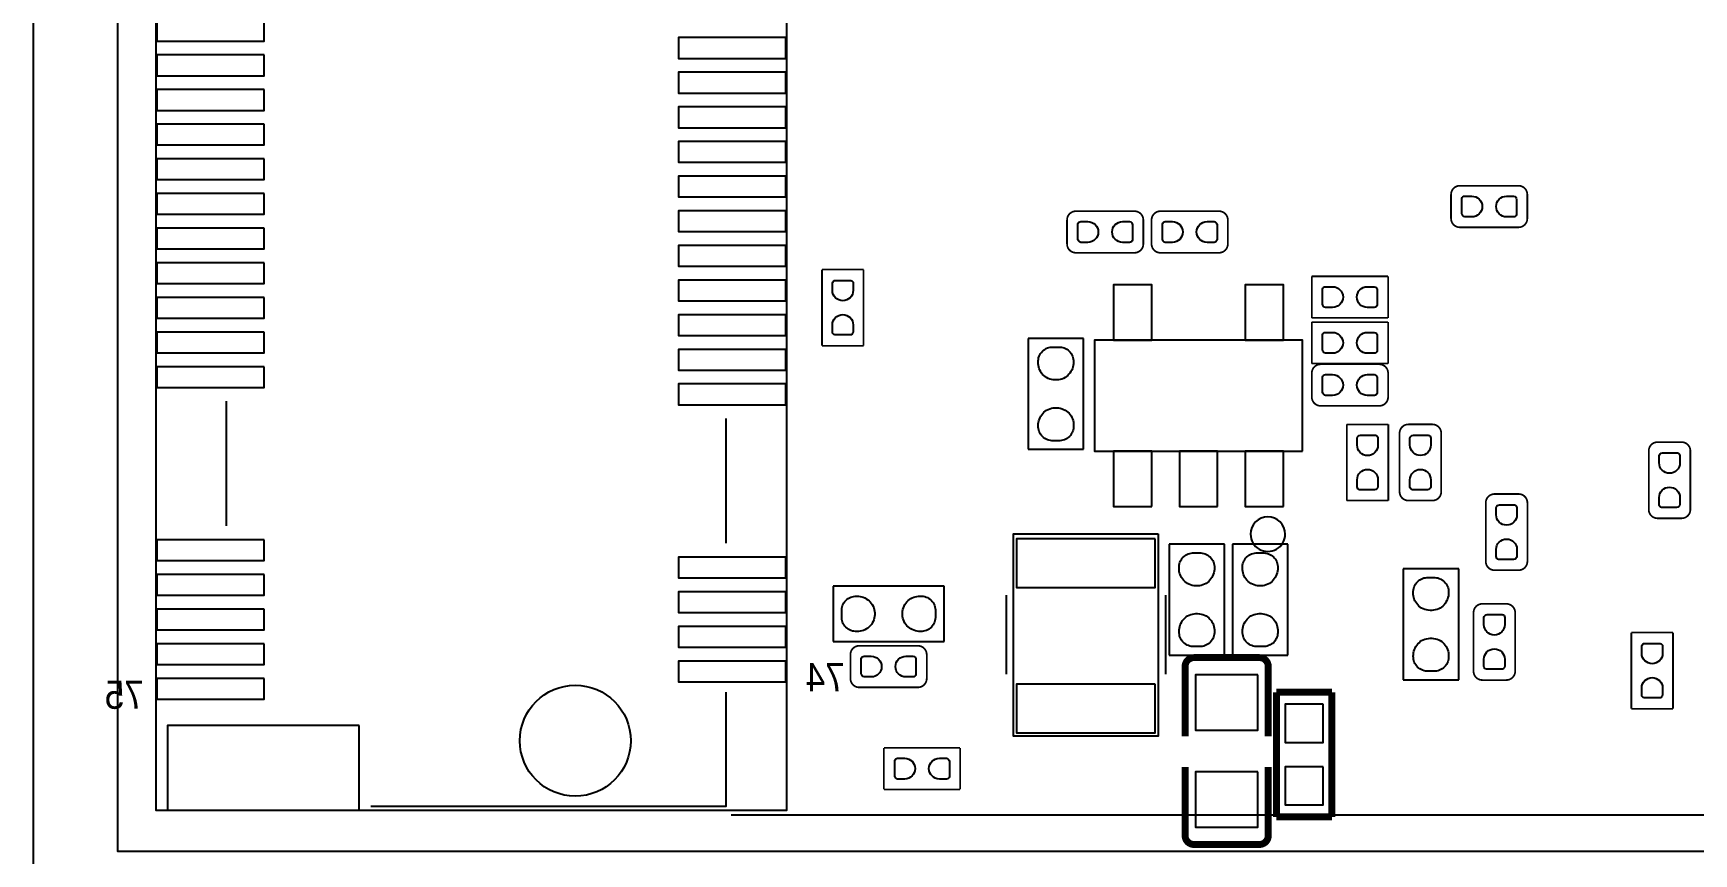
# Model space of a CAD drawing. Extents: x -10 to 106, y -8 to 52.
# Drawn here: x 3.36 to 27.31, y 22.44 to 34.29 of the extents above; entities that cross this region are included whole.
import ezdxf
from ezdxf.enums import TextEntityAlignment as Align

# ---------------------------------------------------------------- set-up
doc = ezdxf.new("R2010")
doc.units = 0
for name, color, linetype in [('BG_OUTLINE', 1, 'CONTINUOUS'), ('PG_ASSEMBLY_BOTTOM', 12, 'CONTINUOUS'), ('PG_SILKSCREEN_BOTTOM', 7, 'CONTINUOUS'), ('PIN_BOTTOM', 240, 'CONTINUOUS')]:
    doc.layers.add(name, color=color, linetype=linetype)

msp = doc.modelspace()

# ---------------------------------------------------------------- linework, layer by layer
at = {"layer": 'BG_OUTLINE'}
msp.add_lwpolyline([(55.892979, 51.799693), (5.391302, 51.799693, 0.414215), (3.359302, 49.767693), (3.359302, 10.492003)], format="xyb", dxfattribs=at)
msp.add_lwpolyline([(55.892979, 51.799693), (5.391302, 51.799693, 0.414215), (3.359302, 49.767693), (3.359302, 10.492003, 0.414203), (4.121302, 9.730003), (4.627194, 9.730003), (4.627194, 3.823513), (4.121302, 3.823513, 0.414217), (3.359302, 3.061513), (3.359302, -2.168296, 0.414215), (5.391302, -4.200296), (90.324483, -4.200296, 0.414215), (92.356483, -2.168296), (92.356483, 49.767693, 0.414215), (90.324483, 51.799693)], format="xyb", close=True, dxfattribs=at)
at = {"layer": 'PG_ASSEMBLY_BOTTOM'}
for points in [[(5.930468, 23.075595), (14.229182, 23.075595), (14.229182, 45.075602), (5.129378, 45.075602), (5.129378, 23.075595), (5.930468, 23.075595)], [(18.510199, 29.8831), (17.710201, 29.8831)], [(17.710201, 29.8831), (17.710201, 28.2829)], [(18.510199, 28.2829), (18.510199, 29.8831)], [(17.710201, 28.2829), (18.510199, 28.2829)], [(20.542199, 26.9113), (19.742201, 26.9113)], [(19.742201, 26.9113), (19.742201, 25.3111)], [(20.542199, 25.3111), (20.542199, 26.9113)], [(21.456599, 26.9113), (20.656601, 26.9113)], [(20.656601, 26.9113), (20.656601, 25.3111)], [(21.456599, 25.3111), (21.456599, 26.9113)], [(23.920399, 26.5557), (23.120401, 26.5557)], [(23.120401, 26.5557), (23.120401, 24.9555)], [(23.920399, 24.9555), (23.920399, 26.5557)], [(14.8971, 26.307999), (14.8971, 25.508001)], [(16.4973, 26.307999), (14.8971, 26.307999)], [(16.4973, 25.508001), (16.4973, 26.307999)], [(14.8971, 25.508001), (16.4973, 25.508001)], [(19.742201, 25.3111), (20.542199, 25.3111)], [(20.656601, 25.3111), (21.456599, 25.3111)], [(23.120401, 24.9555), (23.920399, 24.9555)]]:
    msp.add_lwpolyline(points, dxfattribs=at)
msp.add_lwpolyline([(13.428574, 45.150507), (89.57879, 45.150507), (89.57879, 36.825707), (89.578586, 36.825707, 1.000018), (89.578586, 31.32549), (89.57879, 31.32549), (89.57879, 23.000691), (13.428574, 23.000691)], format="xyb", dxfattribs=at)
for points, const_width in [([(23.937112, 32.087388, 0.414135), (23.810112, 31.960388)], 0.0254), ([(24.910212, 31.960388, 0.414175), (24.783212, 32.087388)], 0.0254), ([(18.398363, 31.719901, 0.414135), (18.271363, 31.592901)], 0.0254), ([(19.371462, 31.592901, 0.414175), (19.244462, 31.719901)], 0.0254), ([(19.617512, 31.719901, 0.414253), (19.490512, 31.592901)], 0.0254), ([(20.590612, 31.592901, 0.414214), (20.463612, 31.719901)], 0.0254), ([(23.810112, 31.614186, 0.414214), (23.937112, 31.487186)], 0.0254), ([(24.783212, 31.487186, 0.414253), (24.910212, 31.614186)], 0.0254), ([(18.271363, 31.246699, 0.414214), (18.398363, 31.119699)], 0.0254), ([(19.244462, 31.119699, 0.414253), (19.371462, 31.246699)], 0.0254), ([(19.490512, 31.246699, 0.414175), (19.617512, 31.119699)], 0.0254), ([(20.463612, 31.119699, 0.414135), (20.590612, 31.246699)], 0.0254), ([(21.928938, 29.510101, 0.414135), (21.801938, 29.383101)], 0.0254), ([(22.902037, 29.383101, 0.414175), (22.775037, 29.510101)], 0.0254), ([(21.801938, 29.036899, 0.414214), (21.928938, 28.909899)], 0.0254), ([(22.775037, 28.909899, 0.414253), (22.902037, 29.036899)], 0.0254), ([(23.194899, 28.642462, 0.414175), (23.067899, 28.515462)], 0.0254), ([(23.668101, 28.515462, 0.414253), (23.541101, 28.642462)], 0.0254), ([(26.788897, 28.386507, 0.414175), (26.661897, 28.259507)], 0.0254), ([(27.262099, 28.259507, 0.414253), (27.135099, 28.386507)], 0.0254), ([(23.067899, 27.669363, 0.414135), (23.194899, 27.542363)], 0.0254), ([(23.541101, 27.542363, 0.414214), (23.668101, 27.669363)], 0.0254), ([(24.438102, 27.637308, 0.414175), (24.311102, 27.510308)], 0.0254), ([(24.911304, 27.510308, 0.414253), (24.784304, 27.637308)], 0.0254), ([(26.661897, 27.413407, 0.414135), (26.788897, 27.286407)], 0.0254), ([(27.135099, 27.286407, 0.414214), (27.262099, 27.413407)], 0.0254), ([(24.311102, 26.664209, 0.414135), (24.438102, 26.537209)], 0.0254), ([(24.784304, 26.537209, 0.414214), (24.911304, 26.664209)], 0.0254), ([(24.261699, 26.051662, 0.414175), (24.134699, 25.924662)], 0.0254), ([(24.734901, 25.924662, 0.414253), (24.607901, 26.051662)], 0.0254), ([(15.274163, 25.446101, 0.414253), (15.147163, 25.319101)], 0.0254), ([(16.247262, 25.319101, 0.414214), (16.120262, 25.446101)], 0.0254), ([(20.101611, 25.275489, 0.414448), (19.974611, 25.148489)], 0.1), ([(21.173389, 25.148489, 0.414448), (21.046389, 25.275489)], 0.1), ([(15.147163, 24.972899, 0.414175), (15.274163, 24.845899)], 0.0254), ([(16.120262, 24.845899, 0.414135), (16.247262, 24.972899)], 0.0254), ([(24.134699, 25.078563, 0.414135), (24.261699, 24.951563)], 0.0254), ([(24.607901, 24.951563, 0.414214), (24.734901, 25.078563)], 0.0254), ([(19.974611, 22.705111, 0.414448), (20.101611, 22.578111)], 0.1), ([(21.046389, 22.578111, 0.414448), (21.173389, 22.705111)], 0.1)]:
    msp.add_lwpolyline(points, format="xyb", dxfattribs=dict(at, const_width=const_width))
for points, const_width in [([(24.783212, 32.087388), (23.937112, 32.087388)], 0.0254), ([(23.810112, 31.960388), (23.810112, 31.614186)], 0.0254), ([(24.910212, 31.614186), (24.910212, 31.960388)], 0.0254), ([(19.244462, 31.719901), (18.398363, 31.719901)], 0.0254), ([(20.463612, 31.719901), (19.617512, 31.719901)], 0.0254), ([(18.271363, 31.592901), (18.271363, 31.246699)], 0.0254), ([(19.371462, 31.246699), (19.371462, 31.592901)], 0.0254), ([(19.490512, 31.592901), (19.490512, 31.246699)], 0.0254), ([(20.590612, 31.246699), (20.590612, 31.592901)], 0.0254), ([(23.937112, 31.487186), (24.783212, 31.487186)], 0.0254), ([(18.398363, 31.119699), (19.244462, 31.119699)], 0.0254), ([(19.617512, 31.119699), (20.463612, 31.119699)], 0.0254), ([(15.336799, 30.87751), (14.736801, 30.87751)], 0.0254), ([(14.736801, 30.87751), (14.736801, 29.77769)], 0.0254), ([(15.336799, 29.77769), (15.336799, 30.87751)], 0.0254), ([(22.90191, 30.779999), (21.80209, 30.779999)], 0.0254), ([(21.80209, 30.779999), (21.80209, 30.180001)], 0.0254), ([(22.90191, 30.180001), (22.90191, 30.779999)], 0.0254), ([(21.80209, 30.180001), (22.90191, 30.180001)], 0.0254), ([(22.90191, 30.119599), (21.80209, 30.119599)], 0.0254), ([(21.80209, 30.119599), (21.80209, 29.519601)], 0.0254), ([(22.90191, 29.519601), (22.90191, 30.119599)], 0.0254), ([(14.736801, 29.77769), (15.336799, 29.77769)], 0.0254), ([(21.80209, 29.519601), (22.90191, 29.519601)], 0.0254), ([(22.775037, 29.510101), (21.928938, 29.510101)], 0.0254), ([(21.801938, 29.383101), (21.801938, 29.036899)], 0.0254), ([(22.902037, 29.036899), (22.902037, 29.383101)], 0.0254), ([(21.928938, 28.909899), (22.775037, 28.909899)], 0.0254), ([(22.905999, 28.64231), (22.306001, 28.64231)], 0.0254), ([(22.306001, 28.64231), (22.306001, 27.54249)], 0.0254), ([(22.905999, 27.54249), (22.905999, 28.64231)], 0.0254), ([(23.067899, 28.515462), (23.067899, 27.669363)], 0.0254), ([(23.541101, 28.642462), (23.194899, 28.642462)], 0.0254), ([(23.668101, 27.669363), (23.668101, 28.515462)], 0.0254), ([(26.661897, 28.259507), (26.661897, 27.413407)], 0.0254), ([(27.135099, 28.386507), (26.788897, 28.386507)], 0.0254), ([(27.262099, 27.413407), (27.262099, 28.259507)], 0.0254), ([(22.306001, 27.54249), (22.905999, 27.54249)], 0.0254), ([(23.194899, 27.542363), (23.541101, 27.542363)], 0.0254), ([(24.784304, 27.637308), (24.438102, 27.637308)], 0.0254), ([(24.311102, 27.510308), (24.311102, 26.664209)], 0.0254), ([(24.911304, 26.664209), (24.911304, 27.510308)], 0.0254), ([(26.788897, 27.286407), (27.135099, 27.286407)], 0.0254), ([(24.438102, 26.537209), (24.784304, 26.537209)], 0.0254), ([(24.134699, 25.924662), (24.134699, 25.078563)], 0.0254), ([(24.607901, 26.051662), (24.261699, 26.051662)], 0.0254), ([(24.734901, 25.078563), (24.734901, 25.924662)], 0.0254), ([(27.011097, 25.637312), (26.411098, 25.637312)], 0.0254), ([(26.411098, 25.637312), (26.411098, 24.537492)], 0.0254), ([(27.011097, 24.537492), (27.011097, 25.637312)], 0.0254), ([(16.120262, 25.446101), (15.274163, 25.446101)], 0.0254), ([(15.147163, 25.319101), (15.147163, 24.972899)], 0.0254), ([(16.247262, 24.972899), (16.247262, 25.319101)], 0.0254), ([(19.974611, 25.148489), (19.974611, 24.139093)], 0.1), ([(21.046389, 25.275489), (20.101611, 25.275489)], 0.1), ([(21.173389, 25.148489), (21.173389, 24.139093)], 0.1), ([(24.261699, 24.951563), (24.607901, 24.951563)], 0.0254), ([(15.274163, 24.845899), (16.120262, 24.845899)], 0.0254), ([(21.291601, 24.775897), (22.091599, 24.775897)], 0.1), ([(21.291601, 24.775897), (21.291601, 22.976103)], 0.1), ([(22.091599, 22.976103), (22.091599, 24.775897)], 0.1), ([(26.411098, 24.537492), (27.011097, 24.537492)], 0.0254), ([(16.72971, 23.972799), (15.62989, 23.972799)], 0.0254), ([(15.62989, 23.972799), (15.62989, 23.372801)], 0.0254), ([(16.72971, 23.372801), (16.72971, 23.972799)], 0.0254), ([(19.974611, 22.705111), (19.974611, 23.697692)], 0.1), ([(21.173389, 22.705111), (21.173389, 23.697692)], 0.1), ([(15.62989, 23.372801), (16.72971, 23.372801)], 0.0254), ([(21.291601, 22.976103), (22.091599, 22.976103)], 0.1), ([(20.101611, 22.578111), (21.046389, 22.578111)], 0.1)]:
    msp.add_lwpolyline(points, dxfattribs=dict(at, const_width=const_width))
msp.add_lwpolyline([(19.5834, 27.0637), (19.5834, 24.1427), (17.5006, 24.1427), (17.5006, 27.0637)], close=True, dxfattribs=at)
at = {"layer": 'PG_SILKSCREEN_BOTTOM'}
for points in [[(39.428674, 22.475596), (4.57929, 22.475596), (4.57929, 45.675601)], [(21.667699, 28.2575), (21.667699, 29.8577), (18.667501, 29.8577), (18.667501, 28.2575), (21.667699, 28.2575)], [(6.14868, 27.175587), (6.14868, 28.975609)], [(13.348691, 28.725597), (13.348691, 26.9256)], [(17.39199, 26.175005), (17.39199, 25.034189)], [(19.69201, 26.175005), (19.69201, 25.034189)], [(13.348691, 24.775592), (13.348691, 23.125608), (8.22927, 23.125608)]]:
    msp.add_lwpolyline(points, dxfattribs=at)
msp.add_lwpolyline([(21.417483, 27.057604, 0.999984), (20.917713, 27.057604, 1.000016), (21.417483, 27.057604)], format="xyb", dxfattribs=at)
at = {"layer": 'PIN_BOTTOM'}
for points in [[(6.691782, 34.475509), (5.141773, 34.475509), (5.141773, 34.175509), (6.691782, 34.175509)], [(14.216786, 34.225598), (12.666777, 34.225598), (12.666777, 33.925599), (14.216786, 33.925599)], [(6.691782, 33.975688), (5.141773, 33.975688), (5.141773, 33.675688), (6.691782, 33.675688)], [(14.216786, 33.725498), (12.666777, 33.725498), (12.666777, 33.425498), (14.216786, 33.425498)], [(6.691782, 33.475511), (5.141773, 33.475511), (5.141773, 33.175511), (6.691782, 33.175511)], [(14.216786, 33.2256), (12.666777, 33.2256), (12.666777, 32.925601), (14.216786, 32.925601)], [(6.691782, 32.97569), (5.141773, 32.97569), (5.141773, 32.67569), (6.691782, 32.67569)], [(14.216786, 32.7255), (12.666777, 32.7255), (12.666777, 32.4255), (14.216786, 32.4255)], [(6.691782, 32.475488), (5.141773, 32.475488), (5.141773, 32.175488), (6.691782, 32.175488)], [(14.216786, 32.225602), (12.666777, 32.225602), (12.666777, 31.925603), (14.216786, 31.925603)], [(6.691782, 31.975692), (5.141773, 31.975692), (5.141773, 31.675692), (6.691782, 31.675692)], [(14.216786, 31.725502), (12.666777, 31.725502), (12.666777, 31.425502), (14.216786, 31.425502)], [(6.691782, 31.47549), (5.141773, 31.47549), (5.141773, 31.17549), (6.691782, 31.17549)], [(14.216786, 31.225604), (12.666777, 31.225604), (12.666777, 30.925605), (14.216786, 30.925605)], [(6.691782, 30.975694), (5.141773, 30.975694), (5.141773, 30.675694), (6.691782, 30.675694)], [(14.216786, 30.725504), (12.666777, 30.725504), (12.666777, 30.425504), (14.216786, 30.425504)], [(6.691782, 30.475491), (5.141773, 30.475491), (5.141773, 30.175492), (6.691782, 30.175492)], [(19.492544, 29.857446), (19.492544, 30.657546), (18.942634, 30.657546), (18.942634, 29.857446)], [(21.392566, 29.857446), (21.392566, 30.657546), (20.842656, 30.657546), (20.842656, 29.857446)], [(14.216786, 30.225606), (12.666777, 30.225606), (12.666777, 29.925607), (14.216786, 29.925607)], [(6.691782, 29.975696), (5.141773, 29.975696), (5.141773, 29.675696), (6.691782, 29.675696)], [(14.216786, 29.725506), (12.666777, 29.725506), (12.666777, 29.425506), (14.216786, 29.425506)], [(18.363895, 29.565549), (18.365191, 29.541445), (18.363895, 29.517543), (18.360898, 29.493743), (18.355589, 29.470045), (18.347893, 29.447261), (18.338495, 29.425138), (18.327091, 29.404056), (18.313908, 29.383939), (18.298693, 29.365143), (18.282209, 29.347643), (18.263895, 29.331945), (18.244312, 29.31795), (18.221503, 29.306545), (18.197601, 29.297351), (18.172913, 29.290543), (18.147792, 29.285641), (18.122392, 29.283457), (18.096992, 29.283457), (18.071592, 29.285641), (18.046395, 29.290543), (18.021808, 29.297351), (17.997907, 29.306545), (17.975097, 29.31795), (17.955311, 29.331437), (17.936693, 29.346652), (17.9197, 29.363645), (17.904511, 29.382441), (17.890998, 29.402253), (17.879593, 29.423639), (17.870195, 29.445737), (17.863109, 29.468547), (17.858207, 29.492143), (17.855692, 29.516045), (17.855413, 29.540149), (17.855209, 29.562044), (17.857495, 29.583659), (17.861788, 29.604945), (17.868392, 29.625544), (17.877307, 29.645661), (17.888001, 29.664457), (17.900701, 29.681957), (17.915103, 29.698163), (17.931409, 29.712945), (17.94891, 29.725645), (17.967706, 29.736542), (17.987493, 29.745457), (18.008295, 29.752239), (18.029707, 29.756659), (18.051297, 29.758843), (18.167909, 29.758843), (18.189194, 29.756862), (18.210301, 29.752239), (18.230799, 29.745661), (18.250408, 29.73705), (18.269204, 29.726357), (18.286705, 29.713961), (18.302707, 29.699737), (18.31721, 29.683761), (18.32991, 29.666438), (18.340807, 29.647845), (18.350001, 29.628338), (18.356809, 29.608043), (18.361406, 29.586961)], [(6.691782, 29.475494), (5.141773, 29.475494), (5.141773, 29.175494), (6.691782, 29.175494)], [(14.216786, 29.225608), (12.666777, 29.225608), (12.666777, 28.925609), (14.216786, 28.925609)], [(17.856505, 28.600451), (17.855209, 28.624555), (17.856505, 28.648457), (17.859502, 28.672257), (17.864811, 28.695955), (17.872507, 28.718739), (17.881905, 28.740862), (17.893309, 28.761944), (17.906492, 28.782061), (17.921707, 28.800857), (17.938191, 28.818357), (17.956505, 28.834055), (17.976088, 28.84805), (17.998897, 28.859455), (18.022799, 28.868649), (18.047487, 28.875457), (18.072608, 28.880359), (18.098008, 28.882543), (18.123408, 28.882543), (18.148808, 28.880359), (18.174005, 28.875457), (18.198592, 28.868649), (18.222493, 28.859455), (18.245303, 28.84805), (18.265089, 28.834563), (18.283707, 28.819348), (18.3007, 28.802355), (18.315889, 28.783559), (18.329402, 28.763747), (18.340807, 28.742361), (18.350205, 28.720263), (18.357291, 28.697453), (18.362193, 28.673857), (18.364708, 28.649955), (18.364987, 28.625851), (18.365191, 28.603956), (18.362905, 28.582341), (18.358612, 28.561055), (18.352008, 28.540456), (18.343093, 28.520339), (18.332399, 28.501543), (18.319699, 28.484043), (18.305297, 28.467837), (18.288991, 28.453055), (18.27149, 28.440355), (18.252694, 28.429458), (18.232907, 28.420543), (18.212105, 28.413761), (18.190693, 28.409341), (18.169103, 28.407157), (18.052491, 28.407157), (18.031206, 28.409138), (18.010099, 28.413761), (17.989601, 28.420339), (17.969992, 28.42895), (17.951196, 28.439643), (17.933695, 28.452039), (17.917693, 28.466263), (17.90319, 28.482239), (17.89049, 28.499562), (17.879593, 28.518155), (17.870399, 28.537662), (17.863591, 28.557957), (17.858994, 28.579039)], [(19.492544, 27.457654), (19.492544, 28.257754), (18.942634, 28.257754), (18.942634, 27.457654)], [(20.442555, 27.457654), (20.442555, 28.257754), (19.892645, 28.257754), (19.892645, 27.457654)], [(21.392566, 27.457654), (21.392566, 28.257754), (20.842656, 28.257754), (20.842656, 27.457654)], [(6.691782, 26.975702), (5.141773, 26.975702), (5.141773, 26.675702), (6.691782, 26.675702)], [(19.541503, 26.991005), (17.542497, 26.991005), (17.542497, 26.290016), (19.541503, 26.290016)], [(14.216786, 26.725486), (12.666777, 26.725486), (12.666777, 26.425487), (14.216786, 26.425487)], [(20.395895, 26.593749), (20.397191, 26.569645), (20.395895, 26.545743), (20.392898, 26.521943), (20.387589, 26.498245), (20.379893, 26.475461), (20.370495, 26.453338), (20.359091, 26.432256), (20.345908, 26.412139), (20.330693, 26.393343), (20.314209, 26.375843), (20.295895, 26.360145), (20.276312, 26.34615), (20.253503, 26.334745), (20.229601, 26.325551), (20.204913, 26.318743), (20.179792, 26.313841), (20.154392, 26.311657), (20.128992, 26.311657), (20.103592, 26.313841), (20.078395, 26.318743), (20.053808, 26.325551), (20.029907, 26.334745), (20.007097, 26.34615), (19.987311, 26.359637), (19.968693, 26.374852), (19.9517, 26.391845), (19.936511, 26.410641), (19.922998, 26.430453), (19.911593, 26.451839), (19.902195, 26.473937), (19.895109, 26.496747), (19.890207, 26.520343), (19.887692, 26.544245), (19.887413, 26.568349), (19.887209, 26.590244), (19.889495, 26.611859), (19.893788, 26.633145), (19.900392, 26.653744), (19.909307, 26.673861), (19.920001, 26.692657), (19.932701, 26.710157), (19.947103, 26.726363), (19.963409, 26.741145), (19.98091, 26.753845), (19.999706, 26.764742), (20.019493, 26.773657), (20.040295, 26.780439), (20.061707, 26.784859), (20.083297, 26.787043), (20.199909, 26.787043), (20.221194, 26.785062), (20.242301, 26.780439), (20.262799, 26.773861), (20.282408, 26.76525), (20.301204, 26.754557), (20.318705, 26.742161), (20.334707, 26.727937), (20.34921, 26.711961), (20.36191, 26.694638), (20.372807, 26.676045), (20.382001, 26.656538), (20.388809, 26.636243), (20.393406, 26.615161)], [(21.310295, 26.593749), (21.311591, 26.569645), (21.310295, 26.545743), (21.307298, 26.521943), (21.301989, 26.498245), (21.294293, 26.475461), (21.284895, 26.453338), (21.273491, 26.432256), (21.260308, 26.412139), (21.245093, 26.393343), (21.228609, 26.375843), (21.210295, 26.360145), (21.190712, 26.34615), (21.167903, 26.334745), (21.144001, 26.325551), (21.119313, 26.318743), (21.094192, 26.313841), (21.068792, 26.311657), (21.043392, 26.311657), (21.017992, 26.313841), (20.992795, 26.318743), (20.968208, 26.325551), (20.944307, 26.334745), (20.921497, 26.34615), (20.901711, 26.359637), (20.883093, 26.374852), (20.8661, 26.391845), (20.850911, 26.410641), (20.837398, 26.430453), (20.825993, 26.451839), (20.816595, 26.473937), (20.809509, 26.496747), (20.804607, 26.520343), (20.802092, 26.544245), (20.801813, 26.568349), (20.801609, 26.590244), (20.803895, 26.611859), (20.808188, 26.633145), (20.814792, 26.653744), (20.823707, 26.673861), (20.834401, 26.692657), (20.847101, 26.710157), (20.861503, 26.726363), (20.877809, 26.741145), (20.89531, 26.753845), (20.914106, 26.764742), (20.933893, 26.773657), (20.954695, 26.780439), (20.976107, 26.784859), (20.997697, 26.787043), (21.114309, 26.787043), (21.135594, 26.785062), (21.156701, 26.780439), (21.177199, 26.773861), (21.196808, 26.76525), (21.215604, 26.754557), (21.233105, 26.742161), (21.249107, 26.727937), (21.26361, 26.711961), (21.27631, 26.694638), (21.287207, 26.676045), (21.296401, 26.656538), (21.303209, 26.636243), (21.307806, 26.615161)], [(6.691782, 26.475601), (5.141773, 26.475601), (5.141773, 26.175602), (6.691782, 26.175602)], [(23.774095, 26.238149), (23.775391, 26.214045), (23.774095, 26.190143), (23.771098, 26.166343), (23.765789, 26.142645), (23.758093, 26.119861), (23.748695, 26.097738), (23.737291, 26.076656), (23.724108, 26.056539), (23.708893, 26.037743), (23.692409, 26.020243), (23.674095, 26.004545), (23.654512, 25.99055), (23.631703, 25.979145), (23.607801, 25.969951), (23.583113, 25.963143), (23.557992, 25.958241), (23.532592, 25.956057), (23.507192, 25.956057), (23.481792, 25.958241), (23.456595, 25.963143), (23.432008, 25.969951), (23.408107, 25.979145), (23.385297, 25.99055), (23.365511, 26.004037), (23.346893, 26.019252), (23.3299, 26.036245), (23.314711, 26.055041), (23.301198, 26.074853), (23.289793, 26.096239), (23.280395, 26.118337), (23.273309, 26.141147), (23.268407, 26.164743), (23.265892, 26.188645), (23.265613, 26.212749), (23.265409, 26.234644), (23.267695, 26.256259), (23.271988, 26.277545), (23.278592, 26.298144), (23.287507, 26.318261), (23.298201, 26.337057), (23.310901, 26.354557), (23.325303, 26.370763), (23.341609, 26.385545), (23.35911, 26.398245), (23.377906, 26.409142), (23.397693, 26.418057), (23.418495, 26.424839), (23.439907, 26.429259), (23.461497, 26.431443), (23.578109, 26.431443), (23.599394, 26.429462), (23.620501, 26.424839), (23.640999, 26.418261), (23.660608, 26.40965), (23.679404, 26.398957), (23.696905, 26.386561), (23.712907, 26.372337), (23.72741, 26.356361), (23.74011, 26.339038), (23.751007, 26.320445), (23.760201, 26.300938), (23.767009, 26.280643), (23.771606, 26.259561)], [(14.216786, 26.225589), (12.666777, 26.225589), (12.666777, 25.925589), (14.216786, 25.925589)], [(15.214651, 26.161695), (15.238755, 26.162991), (15.262657, 26.161695), (15.286457, 26.158698), (15.310155, 26.153389), (15.332939, 26.145693), (15.355062, 26.136295), (15.376144, 26.124891), (15.396261, 26.111708), (15.415057, 26.096493), (15.432557, 26.080009), (15.448255, 26.061695), (15.46225, 26.042112), (15.473655, 26.019303), (15.482849, 25.995401), (15.489657, 25.970713), (15.494559, 25.945592), (15.496743, 25.920192), (15.496743, 25.894792), (15.494559, 25.869392), (15.489657, 25.844195), (15.482849, 25.819608), (15.473655, 25.795707), (15.46225, 25.772897), (15.448763, 25.753111), (15.433548, 25.734493), (15.416555, 25.7175), (15.397759, 25.702311), (15.377947, 25.688798), (15.356561, 25.677393), (15.334463, 25.667995), (15.311653, 25.660909), (15.288057, 25.656007), (15.264155, 25.653492), (15.240051, 25.653213), (15.218156, 25.653009), (15.196541, 25.655295), (15.175255, 25.659588), (15.154656, 25.666192), (15.134539, 25.675107), (15.115743, 25.685801), (15.098243, 25.698501), (15.082037, 25.712903), (15.067255, 25.729209), (15.054555, 25.74671), (15.043658, 25.765506), (15.034743, 25.785293), (15.027961, 25.806095), (15.023541, 25.827507), (15.021357, 25.849097), (15.021357, 25.965709), (15.023338, 25.986994), (15.027961, 26.008101), (15.034539, 26.028599), (15.04315, 26.048208), (15.053843, 26.067004), (15.066239, 26.084505), (15.080463, 26.100507), (15.096439, 26.11501), (15.113762, 26.12771), (15.132355, 26.138607), (15.151862, 26.147801), (15.172157, 26.154609), (15.193239, 26.159206)], [(16.179749, 25.654305), (16.155645, 25.653009), (16.131743, 25.654305), (16.107943, 25.657302), (16.084245, 25.662611), (16.061461, 25.670307), (16.039338, 25.679705), (16.018256, 25.691109), (15.998139, 25.704292), (15.979343, 25.719507), (15.961843, 25.735991), (15.946145, 25.754305), (15.93215, 25.773888), (15.920745, 25.796697), (15.911551, 25.820599), (15.904743, 25.845287), (15.899841, 25.870408), (15.897657, 25.895808), (15.897657, 25.921208), (15.899841, 25.946608), (15.904743, 25.971805), (15.911551, 25.996392), (15.920745, 26.020293), (15.93215, 26.043103), (15.945637, 26.062889), (15.960852, 26.081507), (15.977845, 26.0985), (15.996641, 26.113689), (16.016453, 26.127202), (16.037839, 26.138607), (16.059937, 26.148005), (16.082747, 26.155091), (16.106343, 26.159993), (16.130245, 26.162508), (16.154349, 26.162787), (16.176244, 26.162991), (16.197859, 26.160705), (16.219145, 26.156412), (16.239744, 26.149808), (16.259861, 26.140893), (16.278657, 26.130199), (16.296157, 26.117499), (16.312363, 26.103097), (16.327145, 26.086791), (16.339845, 26.06929), (16.350742, 26.050494), (16.359657, 26.030707), (16.366439, 26.009905), (16.370859, 25.988493), (16.373043, 25.966903), (16.373043, 25.850291), (16.371062, 25.829006), (16.366439, 25.807899), (16.359861, 25.787401), (16.35125, 25.767792), (16.340557, 25.748996), (16.328161, 25.731495), (16.313937, 25.715493), (16.297961, 25.70099), (16.280638, 25.68829), (16.262045, 25.677393), (16.242538, 25.668199), (16.222243, 25.661391), (16.201161, 25.656794)], [(6.691782, 25.975704), (5.141773, 25.975704), (5.141773, 25.675704), (6.691782, 25.675704)], [(19.888505, 25.628651), (19.887209, 25.652755), (19.888505, 25.676657), (19.891502, 25.700457), (19.896811, 25.724155), (19.904507, 25.746939), (19.913905, 25.769062), (19.925309, 25.790144), (19.938492, 25.810261), (19.953707, 25.829057), (19.970191, 25.846557), (19.988505, 25.862255), (20.008088, 25.87625), (20.030897, 25.887655), (20.054799, 25.896849), (20.079487, 25.903657), (20.104608, 25.908559), (20.130008, 25.910743), (20.155408, 25.910743), (20.180808, 25.908559), (20.206005, 25.903657), (20.230592, 25.896849), (20.254493, 25.887655), (20.277303, 25.87625), (20.297089, 25.862763), (20.315707, 25.847548), (20.3327, 25.830555), (20.347889, 25.811759), (20.361402, 25.791947), (20.372807, 25.770561), (20.382205, 25.748463), (20.389291, 25.725653), (20.394193, 25.702057), (20.396708, 25.678155), (20.396987, 25.654051), (20.397191, 25.632156), (20.394905, 25.610541), (20.390612, 25.589255), (20.384008, 25.568656), (20.375093, 25.548539), (20.364399, 25.529743), (20.351699, 25.512243), (20.337297, 25.496037), (20.320991, 25.481255), (20.30349, 25.468555), (20.284694, 25.457658), (20.264907, 25.448743), (20.244105, 25.441961), (20.222693, 25.437541), (20.201103, 25.435357), (20.084491, 25.435357), (20.063206, 25.437338), (20.042099, 25.441961), (20.021601, 25.448539), (20.001992, 25.45715), (19.983196, 25.467843), (19.965695, 25.480239), (19.949693, 25.494463), (19.93519, 25.510439), (19.92249, 25.527762), (19.911593, 25.546355), (19.902399, 25.565862), (19.895591, 25.586157), (19.890994, 25.607239)], [(20.802905, 25.628651), (20.801609, 25.652755), (20.802905, 25.676657), (20.805902, 25.700457), (20.811211, 25.724155), (20.818907, 25.746939), (20.828305, 25.769062), (20.839709, 25.790144), (20.852892, 25.810261), (20.868107, 25.829057), (20.884591, 25.846557), (20.902905, 25.862255), (20.922488, 25.87625), (20.945297, 25.887655), (20.969199, 25.896849), (20.993887, 25.903657), (21.019008, 25.908559), (21.044408, 25.910743), (21.069808, 25.910743), (21.095208, 25.908559), (21.120405, 25.903657), (21.144992, 25.896849), (21.168893, 25.887655), (21.191703, 25.87625), (21.211489, 25.862763), (21.230107, 25.847548), (21.2471, 25.830555), (21.262289, 25.811759), (21.275802, 25.791947), (21.287207, 25.770561), (21.296605, 25.748463), (21.303691, 25.725653), (21.308593, 25.702057), (21.311108, 25.678155), (21.311387, 25.654051), (21.311591, 25.632156), (21.309305, 25.610541), (21.305012, 25.589255), (21.298408, 25.568656), (21.289493, 25.548539), (21.278799, 25.529743), (21.266099, 25.512243), (21.251697, 25.496037), (21.235391, 25.481255), (21.21789, 25.468555), (21.199094, 25.457658), (21.179307, 25.448743), (21.158505, 25.441961), (21.137093, 25.437541), (21.115503, 25.435357), (20.998891, 25.435357), (20.977606, 25.437338), (20.956499, 25.441961), (20.936001, 25.448539), (20.916392, 25.45715), (20.897596, 25.467843), (20.880095, 25.480239), (20.864093, 25.494463), (20.84959, 25.510439), (20.83689, 25.527762), (20.825993, 25.546355), (20.816799, 25.565862), (20.809991, 25.586157), (20.805394, 25.607239)], [(14.216786, 25.725488), (12.666777, 25.725488), (12.666777, 25.425489), (14.216786, 25.425489)], [(6.691782, 25.475603), (5.141773, 25.475603), (5.141773, 25.175604), (6.691782, 25.175604)], [(23.266705, 25.273051), (23.265409, 25.297155), (23.266705, 25.321057), (23.269702, 25.344857), (23.275011, 25.368555), (23.282707, 25.391339), (23.292105, 25.413462), (23.303509, 25.434544), (23.316692, 25.454661), (23.331907, 25.473457), (23.348391, 25.490957), (23.366705, 25.506655), (23.386288, 25.52065), (23.409097, 25.532055), (23.432999, 25.541249), (23.457687, 25.548057), (23.482808, 25.552959), (23.508208, 25.555143), (23.533608, 25.555143), (23.559008, 25.552959), (23.584205, 25.548057), (23.608792, 25.541249), (23.632693, 25.532055), (23.655503, 25.52065), (23.675289, 25.507163), (23.693907, 25.491948), (23.7109, 25.474955), (23.726089, 25.456159), (23.739602, 25.436347), (23.751007, 25.414961), (23.760405, 25.392863), (23.767491, 25.370053), (23.772393, 25.346457), (23.774908, 25.322555), (23.775187, 25.298451), (23.775391, 25.276556), (23.773105, 25.254941), (23.768812, 25.233655), (23.762208, 25.213056), (23.753293, 25.192939), (23.742599, 25.174143), (23.729899, 25.156643), (23.715497, 25.140437), (23.699191, 25.125655), (23.68169, 25.112955), (23.662894, 25.102058), (23.643107, 25.093143), (23.622305, 25.086361), (23.600893, 25.081941), (23.579303, 25.079757), (23.462691, 25.079757), (23.441406, 25.081738), (23.420299, 25.086361), (23.399801, 25.092939), (23.380192, 25.10155), (23.361396, 25.112243), (23.343895, 25.124639), (23.327893, 25.138863), (23.31339, 25.154839), (23.30069, 25.172162), (23.289793, 25.190755), (23.280599, 25.210262), (23.273791, 25.230557), (23.269194, 25.251639)], [(14.216786, 25.225591), (12.666777, 25.225591), (12.666777, 24.925591), (14.216786, 24.925591)], [(6.691782, 24.975706), (5.141773, 24.975706), (5.141773, 24.675706), (6.691782, 24.675706)], [(21.023999, 25.026798), (20.124001, 25.026798), (20.124001, 24.226799), (21.023999, 24.226799)], [(19.541503, 24.890984), (17.542497, 24.890984), (17.542497, 24.189995), (19.541503, 24.189995)], [(21.966555, 24.601043), (21.416645, 24.601043), (21.416645, 24.051133), (21.966555, 24.051133)], [(8.063078, 24.294795), (5.294478, 24.294795), (5.294478, 23.075595), (8.063078, 23.075595)], [(21.023999, 23.626801), (20.124001, 23.626801), (20.124001, 22.826802), (21.023999, 22.826802)], [(21.966555, 23.700867), (21.416645, 23.700867), (21.416645, 23.150957), (21.966555, 23.150957)]]:
    msp.add_lwpolyline(points, close=True, dxfattribs=at)
for points in [[(24.11029, 31.6373), (24.00869, 31.6373, -0.376179), (23.966195, 31.685789), (23.966195, 31.901689, -0.366154), (24.00869, 31.937477), (24.11029, 31.937477, -0.999013)], [(24.610314, 31.937477), (24.711914, 31.937477, -0.376179), (24.754408, 31.888989), (24.754408, 31.673089, -0.366154), (24.711914, 31.6373), (24.610314, 31.6373, -0.999013)], [(18.57154, 31.269813), (18.46994, 31.269813, -0.376179), (18.427446, 31.318302), (18.427446, 31.534202, -0.366154), (18.46994, 31.56999), (18.57154, 31.56999, -0.999013)], [(19.071565, 31.56999), (19.173165, 31.56999, -0.376179), (19.215659, 31.521502), (19.215659, 31.305602, -0.366154), (19.173165, 31.269813), (19.071565, 31.269813, -0.999013)], [(19.79041, 31.26961), (19.68881, 31.26961, -0.376179), (19.646316, 31.318098), (19.646316, 31.533998, -0.366154), (19.68881, 31.569787), (19.79041, 31.569787, -0.999013)], [(20.290434, 31.569787), (20.392034, 31.569787, -0.376179), (20.434529, 31.521298), (20.434529, 31.305398, -0.366154), (20.392034, 31.26961), (20.290434, 31.26961, -0.999013)], [(14.886711, 30.577612), (14.886711, 30.679212, -0.376179), (14.9352, 30.721706), (15.1511, 30.721706, -0.366154), (15.186889, 30.679212), (15.186889, 30.577612, -0.999013)], [(22.101988, 30.329911), (22.000388, 30.329911, -0.376179), (21.957894, 30.3784), (21.957894, 30.5943, -0.366154), (22.000388, 30.630089), (22.101988, 30.630089, -0.999013)], [(22.602012, 30.630089), (22.703612, 30.630089, -0.376179), (22.746106, 30.5816), (22.746106, 30.3657, -0.366154), (22.703612, 30.329911), (22.602012, 30.329911, -0.999013)], [(15.186889, 30.077588), (15.186889, 29.975988, -0.376179), (15.1384, 29.933494), (14.9225, 29.933494, -0.366154), (14.886711, 29.975988), (14.886711, 30.077588, -0.999013)], [(22.101988, 29.669511), (22.000388, 29.669511, -0.376179), (21.957894, 29.718), (21.957894, 29.9339, -0.366154), (22.000388, 29.969689), (22.101988, 29.969689, -0.999013)], [(22.602012, 29.969689), (22.703612, 29.969689, -0.376179), (22.746106, 29.9212), (22.746106, 29.7053, -0.366154), (22.703612, 29.669511), (22.602012, 29.669511, -0.999013)], [(22.102115, 29.060013), (22.000515, 29.060013, -0.376179), (21.958021, 29.108502), (21.958021, 29.324402, -0.366154), (22.000515, 29.36019), (22.102115, 29.36019, -0.999013)], [(22.602139, 29.36019), (22.703739, 29.36019, -0.376179), (22.746233, 29.311702), (22.746233, 29.095802, -0.366154), (22.703739, 29.060013), (22.602139, 29.060013, -0.999013)], [(22.455911, 28.342412), (22.455911, 28.444012, -0.376179), (22.5044, 28.486506), (22.7203, 28.486506, -0.366154), (22.756089, 28.444012), (22.756089, 28.342412, -0.999013)], [(23.21781, 28.342565), (23.21781, 28.444165, -0.376179), (23.266298, 28.486659), (23.482198, 28.486659, -0.366154), (23.517987, 28.444165), (23.517987, 28.342565, -0.999013)], [(26.811808, 28.086609), (26.811808, 28.188209, -0.376179), (26.860297, 28.230703), (27.076197, 28.230703, -0.366154), (27.111985, 28.188209), (27.111985, 28.086609, -0.999013)], [(22.756089, 27.842388), (22.756089, 27.740788, -0.376179), (22.7076, 27.698294), (22.4917, 27.698294, -0.366154), (22.455911, 27.740788), (22.455911, 27.842388, -0.999013)], [(23.517987, 27.84254), (23.517987, 27.74094, -0.376179), (23.469498, 27.698446), (23.253598, 27.698446, -0.366154), (23.21781, 27.74094), (23.21781, 27.84254, -0.999013)], [(27.111985, 27.586584), (27.111985, 27.484984, -0.376179), (27.063497, 27.44249), (26.847597, 27.44249, -0.366154), (26.811808, 27.484984), (26.811808, 27.586584, -0.999013)], [(24.461013, 27.33741), (24.461013, 27.43901, -0.376179), (24.509501, 27.481505), (24.725401, 27.481505, -0.366154), (24.76119, 27.43901), (24.76119, 27.33741, -0.999013)], [(24.76119, 26.837386), (24.76119, 26.735786, -0.376179), (24.712701, 26.693292), (24.496801, 26.693292, -0.366154), (24.461013, 26.735786), (24.461013, 26.837386, -0.999013)], [(24.28461, 25.751765), (24.28461, 25.853365, -0.376179), (24.333098, 25.895859), (24.548998, 25.895859, -0.366154), (24.584787, 25.853365), (24.584787, 25.751765, -0.999013)], [(24.584787, 25.25174), (24.584787, 25.15014, -0.376179), (24.536298, 25.107646), (24.320398, 25.107646, -0.366154), (24.28461, 25.15014), (24.28461, 25.25174, -0.999013)], [(26.561009, 25.337414), (26.561009, 25.439014, -0.376179), (26.609497, 25.481509), (26.825397, 25.481509, -0.366154), (26.861186, 25.439014), (26.861186, 25.337414, -0.999013)], [(15.447061, 24.99581), (15.345461, 24.99581, -0.376179), (15.302967, 25.044298), (15.302967, 25.260198, -0.366154), (15.345461, 25.295987), (15.447061, 25.295987, -0.999013)], [(15.947085, 25.295987), (16.048685, 25.295987, -0.376179), (16.091179, 25.247498), (16.091179, 25.031598, -0.366154), (16.048685, 24.99581), (15.947085, 24.99581, -0.999013)], [(26.861186, 24.83739), (26.861186, 24.73579, -0.376179), (26.812697, 24.693296), (26.596797, 24.693296, -0.366154), (26.561009, 24.73579), (26.561009, 24.83739, -0.999013)], [(15.929788, 23.522711), (15.828188, 23.522711, -0.376179), (15.785694, 23.5712), (15.785694, 23.7871, -0.366154), (15.828188, 23.822889), (15.929788, 23.822889, -0.999013)], [(16.429812, 23.822889), (16.531412, 23.822889, -0.376179), (16.573906, 23.7744), (16.573906, 23.5585, -0.366154), (16.531412, 23.522711), (16.429812, 23.522711, -0.999013)]]:
    msp.add_lwpolyline(points, format="xyb", close=True, dxfattribs=at)
msp.add_circle((11.178667, 24.075593), 0.8001, dxfattribs=at)

# ---------------------------------------------------------------- texts
at = {"layer": 'PG_SILKSCREEN_BOTTOM', "text_generation_flag": 2, "width": 0.9375}
for s, p in [('74', (14.7828, 24.7904)), ('75', (4.6736, 24.5364))]:
    msp.add_text(s, height=0.4064, dxfattribs=at).set_placement(p, align=Align.CENTER)

doc.saveas('drawing.dxf')
